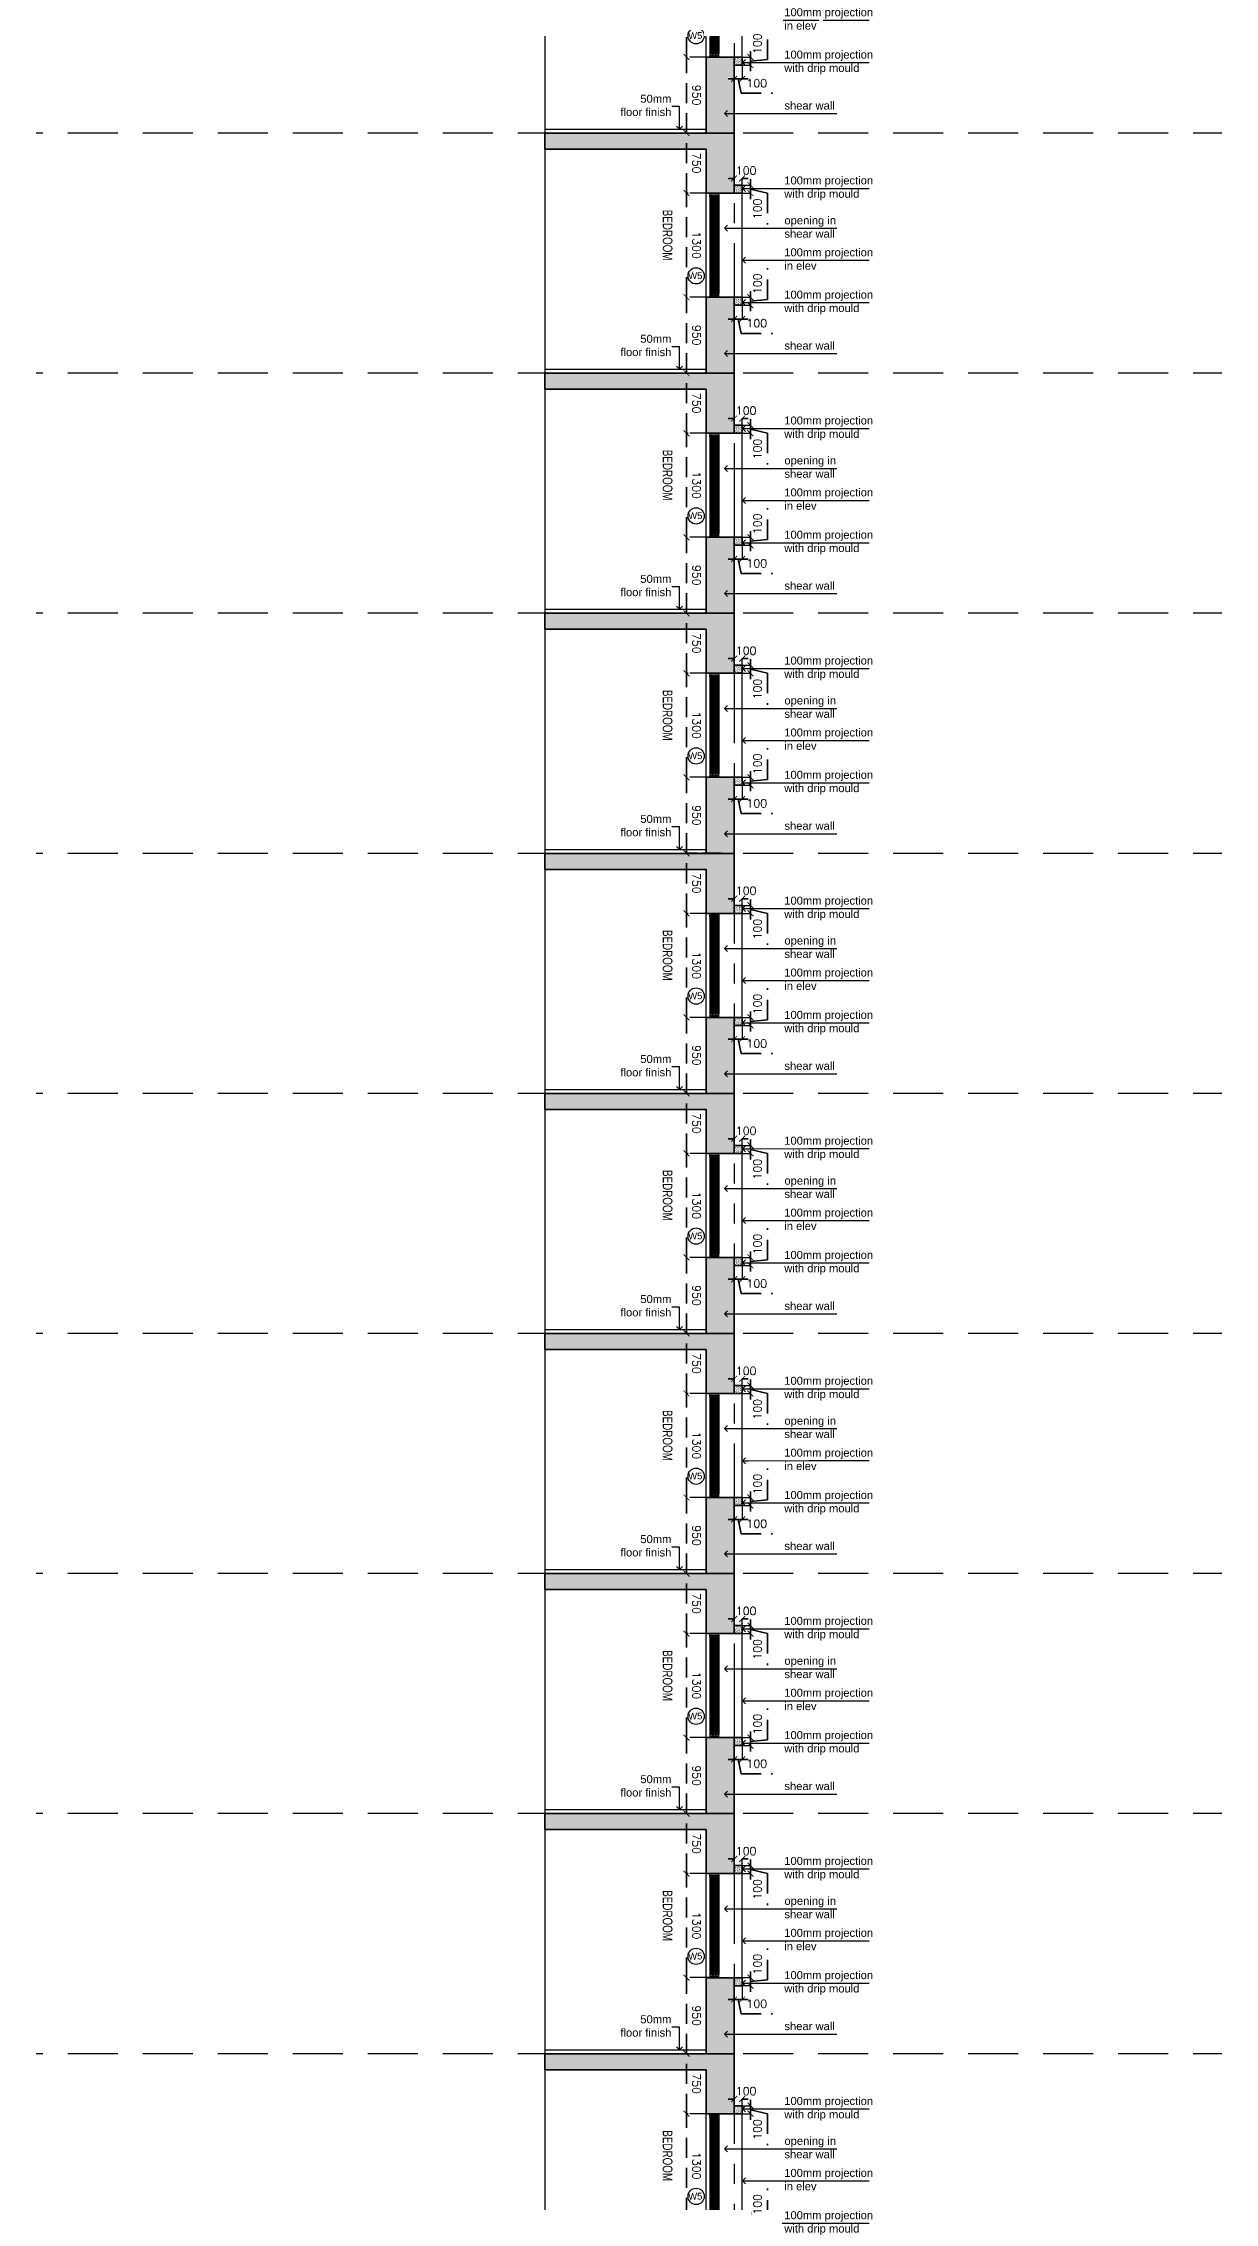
# Model space of a CAD drawing. Header units: millimetres. Extents: x 1066295 to 1300022, y -5734212 to -5454663.
# Drawn here: x 1219983 to 1234621, y -5536856 to -5509869 of the extents above; entities that cross this region are included whole.
import ezdxf
from ezdxf.enums import TextEntityAlignment as Align

# ---------------------------------------------------------------- set-up
doc = ezdxf.new("R2010")
doc.units = ezdxf.units.MM
doc.header["$LTSCALE"] = 1000
doc.header["$MEASUREMENT"] = 0
for name, pattern in [('AUDIT_D_120904163729-0', [0]), ('T9_PROFILE SECTIONS$0$HIDDEN', [0.375, 0.25, -0.125]), ('T9_PROFILE SECTIONS$0$HIDDEN2', [0.1875, 0.125, -0.0625]), ('T9_PROFILE SECTIONS$0$T10(T7 IS SIMILAR BUT MIRROR) - DIMENSION & TEXTING$0$HIDDEN', [0.375, 0.25, -0.125]), ('T9_PROFILE SECTIONS$0$T8_PROFILE SECTIONS$0$AUDIT_D_120904163729-0', [0]), ('T9_PROFILE SECTIONS$0$T8_PROFILE SECTIONS$0$HIDDEN', [0.375, 0.25, -0.125]), ('T9_PROFILE SECTIONS$0$T8_PROFILE SECTIONS$0$PHANTOM2', [1.25, 0.625, -0.125, 0.125, -0.125, 0.125, -0.125])]:
    doc.linetypes.add(name, pattern=pattern)
doc.layers.get('0').update_dxf_attribs({"linetype": 'AUDIT_D_120904163729-0'})
for name, color, linetype, lineweight in [('T9_PROFILE SECTIONS$0$A-DIMENSION', 2, 'Continuous', 35), ('T9_PROFILE SECTIONS$0$T8_PROFILE SECTIONS$0$A-DIMENSION', 2, 'Continuous', 35), ('T9_PROFILE SECTIONS$0$T8_PROFILE SECTIONS$0$A-SLAB', 3, 'Continuous', 35), ('T9_PROFILE SECTIONS$0$T8_PROFILE SECTIONS$0$a-Text', 4, 'Continuous', 0), ('T9_PROFILE SECTIONS$0$T8_PROFILE SECTIONS$0$R0-18-10-2014-T1-1st Podium Floor Plan$0$Text', 7, 'Continuous', 0)]:
    doc.layers.add(name, color=color, linetype=linetype, lineweight=lineweight)
for name, color, linetype in [('T9_PROFILE SECTIONS$0$LEVEL', 7, 'Continuous'), ('T9_PROFILE SECTIONS$0$T10(T7 IS SIMILAR BUT MIRROR) - DIMENSION & TEXTING$0$A-DIMENSIONS', 2, 'T9_PROFILE SECTIONS$0$T10(T7 IS SIMILAR BUT MIRROR) - DIMENSION & TEXTING$0$HIDDEN'), ('T9_PROFILE SECTIONS$0$T8_PROFILE SECTIONS$0$A-BUILDING LINE TURNS HERE', 252, 'T9_PROFILE SECTIONS$0$T8_PROFILE SECTIONS$0$PHANTOM2'), ('T9_PROFILE SECTIONS$0$T8_PROFILE SECTIONS$0$a-ele', 8, 'Continuous'), ('T9_PROFILE SECTIONS$0$T8_PROFILE SECTIONS$0$a-window', 5, 'Continuous'), ('T9_PROFILE SECTIONS$0$T8_PROFILE SECTIONS$0$F.F.L', 36, 'Continuous'), ('T9_PROFILE SECTIONS$0$T8_PROFILE SECTIONS$0$HATCH 150', 8, 'Continuous'), ('T9_PROFILE SECTIONS$0$T8_PROFILE SECTIONS$0$Leader', 2, 'T9_PROFILE SECTIONS$0$T8_PROFILE SECTIONS$0$AUDIT_D_120904163729-0'), ('T9_PROFILE SECTIONS$0$T8_PROFILE SECTIONS$0$TEXT ROOM', 7, 'Continuous'), ('T9_PROFILE SECTIONS$0$T8_PROFILE SECTIONS$0$TYPICAL UNITS$0$a-door-no', 104, 'Continuous')]:
    doc.layers.add(name, color=color, linetype=linetype)
doc.styles.add('T9_PROFILE SECTIONS$0$Romans 1', font='romans.shx', dxfattribs={"height": 100})
doc.styles.add('T9_PROFILE SECTIONS$0$T8_PROFILE SECTIONS$0$ARIAL ARROW', font='arial.ttf')
doc.styles.add('T9_PROFILE SECTIONS$0$T8_PROFILE SECTIONS$0$Romans 1', font='romans.shx', dxfattribs={"height": 100})
doc.styles.add('T9_PROFILE SECTIONS$0$T8_PROFILE SECTIONS$0$RSP_TXT 500', font='swisscl.ttf', dxfattribs={"height": 250})
doc.styles.add('T9_PROFILE SECTIONS$0$T8_PROFILE SECTIONS$0$TYPICAL UNITS$0$LODHA STANDERD', font='sanss___.ttf')
doc.dimstyles.new('T9_PROFILE SECTIONS$0$ALPINE S', dxfattribs={"dimscale": 0, "dimtxt": 100, "dimasz": 75, "dimexe": 0, "dimexo": 0, "dimgap": 75, "dimtad": 1, "dimdec": 0, "dimzin": 0, "dimdsep": 46, "dimtxsty": 'T9_PROFILE SECTIONS$0$Romans 1', "dimblk": 'T9_PROFILE SECTIONS$0$_ArchTick', "dimcen": 0.09, "dimclrd": 256, "dimclre": 256, "dimclrt": 7, "dimadec": 0, "dimazin": 0, "dimtfac": 1, "dimtdec": 0, "dimtofl": 0, "dimtmove": 1, "dimatfit": 0, "dimldrblk": 'T9_PROFILE SECTIONS$0$_Open90', "dimfxl": 1, "dimtolj": 1, "dimtzin": 0, "dimarcsym": 0})
doc.dimstyles.new('T9_PROFILE SECTIONS$0$T8_PROFILE SECTIONS$0$ALPINE S', dxfattribs={"dimscale": 0, "dimtxt": 100, "dimasz": 75, "dimexe": 0, "dimexo": 0, "dimgap": 75, "dimtad": 1, "dimdec": 0, "dimzin": 0, "dimdsep": 46, "dimtxsty": 'T9_PROFILE SECTIONS$0$T8_PROFILE SECTIONS$0$Romans 1', "dimblk": 'T9_PROFILE SECTIONS$0$T8_PROFILE SECTIONS$0$_ArchTick', "dimcen": 0.09, "dimclrd": 256, "dimclre": 256, "dimclrt": 7, "dimadec": 0, "dimazin": 0, "dimtfac": 1, "dimtdec": 0, "dimtofl": 0, "dimtmove": 1, "dimatfit": 0, "dimldrblk": 'T9_PROFILE SECTIONS$0$T8_PROFILE SECTIONS$0$_Open90', "dimfxl": 1, "dimtolj": 1, "dimtzin": 0, "dimarcsym": 0})
pattern_1 = [(127.5, (-97770.03, 175779.79), (-19.26823769, -0.62993358), [0, -15.2, 0, -17, 0, -16.25]), (97.5, (-97770.03, 175779.79), (-28.22146065, 17.69776705), [0, -8.2, 0, -13.7, 0, -5.25]), (57.5, (-97770.03, 175767.49), (-0.056590535, 31.141418618), [0, -5, 0, -18, 0, -23.5]), (47.5, (-97770.03, 175767.49), (-8.77675565, 30.06126605), [0, -2.5, 0, -11.8, 0, -13.5])]

# ---------------------------------------------------------------- blocks, each defined once
blk = doc.blocks.new('T9_PROFILE SECTIONS$0$T8_PROFILE SECTIONS$0$_ArchTick')
at = {"color": 0, "linetype": 'ByBlock', "const_width": 0.15}
blk.add_lwpolyline([(-0.5, -0.5), (0.5, 0.5)], dxfattribs=at)
blk = doc.blocks.new('T9_PROFILE SECTIONS$0$T8_PROFILE SECTIONS$0$A$C70077D06')
at = {"layer": 'T9_PROFILE SECTIONS$0$T8_PROFILE SECTIONS$0$a-ele', "elevation": 0}
blk.add_lwpolyline([(-160, 0), (-160, 1300)], dxfattribs=at)
at = {"layer": 'T9_PROFILE SECTIONS$0$T8_PROFILE SECTIONS$0$a-window', "color": 1}
for p, q in [((-112, 1255), (-112, 45, 0)), ((-75, 1255), (-75, 45, 0)), ((-75, 1255), (-75, 45, 0)), ((-38, 1255), (-38, 45, 0))]:
    blk.add_line(p, q, dxfattribs=at)
at = {"layer": 'T9_PROFILE SECTIONS$0$T8_PROFILE SECTIONS$0$a-window', "color": 5}
for p, q in [((-98, 1255), (-98, 45, 0)), ((-88, 1255), (-88, 45, 0)), ((-61, 1255), (-61, 45, 0)), ((-51, 1255), (-51, 45, 0))]:
    blk.add_line(p, q, dxfattribs=at)
at = {"layer": 'T9_PROFILE SECTIONS$0$T8_PROFILE SECTIONS$0$a-window', "color": 250}
for p, q in [((-23, 1255), (-23, 45, 0)), ((-13, 1255), (-13, 45, 0)), ((0, 1255), (0, 45, 0))]:
    blk.add_line(p, q, dxfattribs=at)
at = {"layer": 'T9_PROFILE SECTIONS$0$T8_PROFILE SECTIONS$0$a-window', "color": 4}
for points in [[(0, 1280), (0, 1300), (-112, 1300), (-112, 1280)], [(-98, 1255), (-112, 1255), (-112, 1280), (-75, 1280), (-75, 1255), (-88, 1255), (-88, 1261), (-98, 1261)], [(-61, 1255), (-75, 1255), (-75, 1280), (-38, 1280), (-38, 1255), (-51, 1255), (-51, 1261), (-61, 1261)], [(-23, 1255), (-38, 1255), (-38, 1280), (0, 1280), (0, 1255), (-13, 1255), (-13, 1261), (-23, 1261)], [(-98, 45), (-112, 45), (-112, 20), (-75, 20), (-75, 45), (-88, 45), (-88, 39), (-98, 39)], [(0, 0), (0, 20), (-112, 20), (-112, 0)], [(-61, 45), (-75, 45), (-75, 20), (-38, 20), (-38, 45), (-51, 45), (-51, 39), (-61, 39)], [(-23, 45), (-38, 45), (-38, 20), (0, 20), (0, 45), (-13, 45), (-13, 39), (-23, 39)]]:
    blk.add_lwpolyline(points, close=True, dxfattribs=at)
blk = doc.blocks.new('*D400')
at = {"layer": 'T9_PROFILE SECTIONS$0$T8_PROFILE SECTIONS$0$A-DIMENSION', "linetype": 'T9_PROFILE SECTIONS$0$T8_PROFILE SECTIONS$0$HIDDEN', "lineweight": -2, "transparency": 16777216}
for p, q in [((1129624, -5486815), (1129189, -5486815)), ((1129584, -5487565), (1129189, -5487565))]:
    blk.add_line(p, q, dxfattribs=at)
at = {"layer": 'T9_PROFILE SECTIONS$0$T8_PROFILE SECTIONS$0$A-DIMENSION', "linetype": 'T9_PROFILE SECTIONS$0$T8_PROFILE SECTIONS$0$HIDDEN', "transparency": 16777216}
blk.add_line((1129189, -5487565), (1129189, -5486815), dxfattribs=at)
at = {"layer": 'T9_PROFILE SECTIONS$0$T8_PROFILE SECTIONS$0$A-DIMENSION', "linetype": 'ByBlock', "transparency": 16777216, "xscale": 75, "yscale": 75, "zscale": 75}
for p, rotation in [((1129189, -5486815), 90), ((1129189, -5487565), 270)]:
    blk.add_blockref('T9_PROFILE SECTIONS$0$T8_PROFILE SECTIONS$0$_ArchTick', p, dxfattribs=dict(at, rotation=rotation))
at = {"layer": 'T9_PROFILE SECTIONS$0$T8_PROFILE SECTIONS$0$A-DIMENSION', "color": 7, "linetype": 'ByBlock', "transparency": 16777216, "insert": (1129314, -5487190), "char_height": 100, "attachment_point": 5, "rotation": 270, "style": 'T9_PROFILE SECTIONS$0$T8_PROFILE SECTIONS$0$Romans 1'}
blk.add_mtext('\\A1;750', dxfattribs=at)
blk = doc.blocks.new('T9_PROFILE SECTIONS$0$T8_PROFILE SECTIONS$0$_Open90')
at = {"color": 0, "linetype": 'ByBlock', "lineweight": -2}
for p, q in [((0, 0), (-1, 0)), ((-0.5, 0.5), (0, 0)), ((0, 0), (-0.5, -0.5))]:
    blk.add_line(p, q, dxfattribs=at)
blk = doc.blocks.new('*D401')
at = {"layer": 'T9_PROFILE SECTIONS$0$T8_PROFILE SECTIONS$0$A-DIMENSION', "linetype": 'T9_PROFILE SECTIONS$0$T8_PROFILE SECTIONS$0$HIDDEN', "lineweight": -2, "transparency": 16777216}
for p, q in [((1129479, -5485865), (1129189, -5485865)), ((1129334, -5486815), (1129189, -5486815))]:
    blk.add_line(p, q, dxfattribs=at)
at = {"layer": 'T9_PROFILE SECTIONS$0$T8_PROFILE SECTIONS$0$A-DIMENSION', "linetype": 'T9_PROFILE SECTIONS$0$T8_PROFILE SECTIONS$0$HIDDEN', "transparency": 16777216}
blk.add_line((1129189, -5486815), (1129189, -5485865), dxfattribs=at)
at = {"layer": 'T9_PROFILE SECTIONS$0$T8_PROFILE SECTIONS$0$A-DIMENSION', "linetype": 'ByBlock', "transparency": 16777216, "xscale": 75, "yscale": 75, "zscale": 75}
for p, rotation in [((1129189, -5485865), 90), ((1129189, -5486815), 270)]:
    blk.add_blockref('T9_PROFILE SECTIONS$0$T8_PROFILE SECTIONS$0$_ArchTick', p, dxfattribs=dict(at, rotation=rotation))
at = {"layer": 'T9_PROFILE SECTIONS$0$T8_PROFILE SECTIONS$0$A-DIMENSION', "color": 7, "linetype": 'ByBlock', "transparency": 16777216, "insert": (1129314, -5486340), "char_height": 100, "attachment_point": 5, "rotation": 270, "style": 'T9_PROFILE SECTIONS$0$T8_PROFILE SECTIONS$0$Romans 1'}
blk.add_mtext('\\A1;950', dxfattribs=at)
blk = doc.blocks.new('*D402')
at = {"layer": 'T9_PROFILE SECTIONS$0$T8_PROFILE SECTIONS$0$A-DIMENSION', "linetype": 'T9_PROFILE SECTIONS$0$T8_PROFILE SECTIONS$0$HIDDEN', "lineweight": -2, "transparency": 16777216}
for p, q in [((1129479, -5484565), (1129189, -5484565)), ((1129479, -5485865), (1129189, -5485865))]:
    blk.add_line(p, q, dxfattribs=at)
at = {"layer": 'T9_PROFILE SECTIONS$0$T8_PROFILE SECTIONS$0$A-DIMENSION', "linetype": 'T9_PROFILE SECTIONS$0$T8_PROFILE SECTIONS$0$HIDDEN', "transparency": 16777216}
blk.add_line((1129189, -5485865), (1129189, -5484565), dxfattribs=at)
at = {"layer": 'T9_PROFILE SECTIONS$0$T8_PROFILE SECTIONS$0$A-DIMENSION', "linetype": 'ByBlock', "transparency": 16777216, "xscale": 75, "yscale": 75, "zscale": 75}
for p, rotation in [((1129189, -5484565), 90), ((1129189, -5485865), 270)]:
    blk.add_blockref('T9_PROFILE SECTIONS$0$T8_PROFILE SECTIONS$0$_ArchTick', p, dxfattribs=dict(at, rotation=rotation))
at = {"layer": 'T9_PROFILE SECTIONS$0$T8_PROFILE SECTIONS$0$A-DIMENSION', "color": 7, "linetype": 'ByBlock', "transparency": 16777216, "insert": (1129314, -5485215), "char_height": 100, "attachment_point": 5, "rotation": 270, "style": 'T9_PROFILE SECTIONS$0$T8_PROFILE SECTIONS$0$Romans 1'}
blk.add_mtext('\\A1;1300', dxfattribs=at)
blk = doc.blocks.new('T9_PROFILE SECTIONS$0$T8_PROFILE SECTIONS$0$TYPICAL UNITS$0$B-flat-33')
at = {"layer": 'T9_PROFILE SECTIONS$0$T8_PROFILE SECTIONS$0$TYPICAL UNITS$0$a-door-no'}
blk.add_ellipse((14108, 1402), major_axis=(0, -181), ratio=0.999989, dxfattribs=at)
at = {"layer": 'T9_PROFILE SECTIONS$0$T8_PROFILE SECTIONS$0$TYPICAL UNITS$0$a-door-no', "style": 'T9_PROFILE SECTIONS$0$T8_PROFILE SECTIONS$0$TYPICAL UNITS$0$LODHA STANDERD', "oblique": 0, "width": 0.999989}
blk.add_attdef('OP1', text='', height=150, rotation=0.7592, dxfattribs=at).set_placement((14117, 1332), align=Align.CENTER)
blk = doc.blocks.new('T9_PROFILE SECTIONS$0$_ArchTick')
at = {"color": 0, "linetype": 'ByBlock', "const_width": 0.15}
blk.add_lwpolyline([(-0.5, -0.5), (0.5, 0.5)], dxfattribs=at)
blk = doc.blocks.new('*D403')
at = {"layer": 'T9_PROFILE SECTIONS$0$A-DIMENSION', "linetype": 'T9_PROFILE SECTIONS$0$HIDDEN', "transparency": 16777216}
for p, q in [((1130200, -5485894), (1130200, -5485501)), ((1129988, -5485865), (1129988, -5485790)), ((1129988, -5485865), (1129988, -5485965)), ((1129988, -5485915), (1130200, -5485894)), ((1129988, -5485965), (1129988, -5486040))]:
    blk.add_line(p, q, dxfattribs=at)
at = {"layer": 'T9_PROFILE SECTIONS$0$A-DIMENSION', "linetype": 'T9_PROFILE SECTIONS$0$HIDDEN', "lineweight": -2, "transparency": 16777216}
for p, q in [((1129884, -5485865), (1129988, -5485865)), ((1129884, -5485965), (1129988, -5485965))]:
    blk.add_line(p, q, dxfattribs=at)
at = {"layer": 'T9_PROFILE SECTIONS$0$A-DIMENSION', "linetype": 'ByBlock', "transparency": 16777216, "xscale": 75, "yscale": 75, "zscale": 75}
for p, rotation in [((1129988, -5485865), 270), ((1129988, -5485965), 90)]:
    blk.add_blockref('T9_PROFILE SECTIONS$0$_ArchTick', p, dxfattribs=dict(at, rotation=rotation))
at = {"layer": 'T9_PROFILE SECTIONS$0$A-DIMENSION', "color": 7, "linetype": 'ByBlock', "transparency": 16777216, "insert": (1130075, -5485697), "char_height": 100, "attachment_point": 5, "rotation": 90, "style": 'T9_PROFILE SECTIONS$0$Romans 1'}
blk.add_mtext('\\A1;100', dxfattribs=at)
blk = doc.blocks.new('T9_PROFILE SECTIONS$0$_Open90')
at = {"color": 0, "linetype": 'ByBlock', "lineweight": -2}
for p, q in [((0, 0), (-1, 0)), ((-0.5, 0.5), (0, 0)), ((0, 0), (-0.5, -0.5))]:
    blk.add_line(p, q, dxfattribs=at)
blk = doc.blocks.new('*D404')
at = {"layer": 'T9_PROFILE SECTIONS$0$A-DIMENSION', "linetype": 'T9_PROFILE SECTIONS$0$HIDDEN', "transparency": 16777216}
for p, q in [((1129784, -5486138), (1129709, -5486138)), ((1129884, -5486138), (1129784, -5486138)), ((1129834, -5486138), (1129871, -5486317)), ((1129884, -5486138), (1129959, -5486138)), ((1129871, -5486317), (1130263, -5486317))]:
    blk.add_line(p, q, dxfattribs=at)
at = {"layer": 'T9_PROFILE SECTIONS$0$A-DIMENSION', "linetype": 'T9_PROFILE SECTIONS$0$HIDDEN', "lineweight": -2, "transparency": 16777216}
for p, q in [((1129784, -5485965), (1129784, -5486138)), ((1129884, -5485965), (1129884, -5486138))]:
    blk.add_line(p, q, dxfattribs=at)
at = {"layer": 'T9_PROFILE SECTIONS$0$A-DIMENSION', "linetype": 'ByBlock', "transparency": 16777216, "xscale": 75, "yscale": 75, "zscale": 75}
blk.add_blockref('T9_PROFILE SECTIONS$0$_ArchTick', (1129784, -5486138), dxfattribs=at)
at = {"layer": 'T9_PROFILE SECTIONS$0$A-DIMENSION', "linetype": 'ByBlock', "transparency": 16777216, "xscale": 75, "yscale": 75, "zscale": 75, "rotation": 180}
blk.add_blockref('T9_PROFILE SECTIONS$0$_ArchTick', (1129884, -5486138), dxfattribs=at)
at = {"layer": 'T9_PROFILE SECTIONS$0$A-DIMENSION', "color": 7, "linetype": 'ByBlock', "transparency": 16777216, "insert": (1130067, -5486192), "char_height": 100, "attachment_point": 5, "style": 'T9_PROFILE SECTIONS$0$Romans 1'}
blk.add_mtext('\\A1;100', dxfattribs=at)
blk = doc.blocks.new('*D405')
at = {"layer": 'T9_PROFILE SECTIONS$0$A-DIMENSION', "linetype": 'T9_PROFILE SECTIONS$0$HIDDEN', "lineweight": -2, "transparency": 16777216}
for p, q in [((1129884, -5487465), (1129988, -5487465)), ((1129884, -5487565), (1129988, -5487565))]:
    blk.add_line(p, q, dxfattribs=at)
at = {"layer": 'T9_PROFILE SECTIONS$0$A-DIMENSION', "linetype": 'T9_PROFILE SECTIONS$0$HIDDEN', "transparency": 16777216}
for p, q in [((1129988, -5487465), (1129988, -5487390)), ((1129988, -5487465), (1129988, -5487565)), ((1129988, -5487515), (1130200, -5487565)), ((1129988, -5487565), (1129988, -5487640)), ((1130200, -5487565), (1130200, -5487958))]:
    blk.add_line(p, q, dxfattribs=at)
at = {"layer": 'T9_PROFILE SECTIONS$0$A-DIMENSION', "linetype": 'ByBlock', "transparency": 16777216, "xscale": 75, "yscale": 75, "zscale": 75}
for p, rotation in [((1129988, -5487465), 270), ((1129988, -5487565), 90)]:
    blk.add_blockref('T9_PROFILE SECTIONS$0$_ArchTick', p, dxfattribs=dict(at, rotation=rotation))
at = {"layer": 'T9_PROFILE SECTIONS$0$A-DIMENSION', "color": 7, "linetype": 'ByBlock', "transparency": 16777216, "insert": (1130075, -5487762), "char_height": 100, "attachment_point": 5, "rotation": 90, "style": 'T9_PROFILE SECTIONS$0$Romans 1'}
blk.add_mtext('\\A1;100', dxfattribs=at)
blk = doc.blocks.new('*D406')
at = {"layer": 'T9_PROFILE SECTIONS$0$A-DIMENSION', "linetype": 'T9_PROFILE SECTIONS$0$HIDDEN', "transparency": 16777216}
for p, q in [((1129784, -5487382), (1129709, -5487382)), ((1129884, -5487382), (1129959, -5487382))]:
    blk.add_line(p, q, dxfattribs=at)
at = {"layer": 'T9_PROFILE SECTIONS$0$A-DIMENSION', "linetype": 'T9_PROFILE SECTIONS$0$HIDDEN', "lineweight": -2, "transparency": 16777216}
for p, q in [((1129784, -5487480), (1129784, -5487382)), ((1129884, -5487480), (1129884, -5487382))]:
    blk.add_line(p, q, dxfattribs=at)
at = {"layer": 'T9_PROFILE SECTIONS$0$A-DIMENSION', "linetype": 'ByBlock', "transparency": 16777216, "xscale": 75, "yscale": 75, "zscale": 75}
blk.add_blockref('T9_PROFILE SECTIONS$0$_ArchTick', (1129784, -5487382), dxfattribs=at)
at = {"layer": 'T9_PROFILE SECTIONS$0$A-DIMENSION', "linetype": 'ByBlock', "transparency": 16777216, "xscale": 75, "yscale": 75, "zscale": 75, "rotation": 180}
blk.add_blockref('T9_PROFILE SECTIONS$0$_ArchTick', (1129884, -5487382), dxfattribs=at)
at = {"layer": 'T9_PROFILE SECTIONS$0$A-DIMENSION', "color": 7, "linetype": 'ByBlock', "transparency": 16777216, "insert": (1129934, -5487283), "char_height": 100, "attachment_point": 5, "style": 'T9_PROFILE SECTIONS$0$Romans 1'}
blk.add_mtext('\\A1;100', dxfattribs=at)
blk = doc.blocks.new('T9_PROFILE SECTIONS$0$T8_PROFILE SECTIONS$0$MM')
at = {"layer": 'T9_PROFILE SECTIONS$0$T8_PROFILE SECTIONS$0$HATCH 150'}
h = blk.add_hatch(color=8, dxfattribs=at)
h.dxf.hatch_style = 1
h.paths.add_polyline_path([(1129783.7, -5486815.3), (1129433.7, -5486815.3), (1129433.7, -5485865.3), (1129783.7, -5485865.3)])
h = blk.add_hatch(dxfattribs=at)
h.set_pattern_fill('AR-SAND', color=8, scale=10, angle=90)
h.set_pattern_definition(pattern_1)
h.paths.add_polyline_path([(1129783.7, -5485965.3), (1129883.7, -5485965.3), (1129883.7, -5485865.3), (1129783.7, -5485865.3)])
h = blk.add_hatch(color=8, dxfattribs=at)
h.dxf.hatch_style = 1
h.paths.add_polyline_path([(1127419.4, -5486815.3), (1127419.4, -5487015.3), (1129433.7, -5487015.3), (1129433.7, -5487565.3), (1129783.7, -5487565.3), (1129783.7, -5487465.3), (1129783.7, -5486815.3)])
h = blk.add_hatch(dxfattribs=at)
h.set_pattern_fill('AR-SAND', color=8, scale=10, angle=90)
h.set_pattern_definition(pattern_1)
h.paths.add_polyline_path([(1129783.7, -5487565.3), (1129883.7, -5487565.3), (1129883.7, -5487465.3), (1129783.7, -5487465.3)])
at = {"layer": 'T9_PROFILE SECTIONS$0$T10(T7 IS SIMILAR BUT MIRROR) - DIMENSION & TEXTING$0$A-DIMENSIONS', "linetype": 'ByBlock'}
blk.add_line((1129883.7, -5485865.3), (1129883.7, -5484565.3), dxfattribs=at)
at = {"layer": 'T9_PROFILE SECTIONS$0$T8_PROFILE SECTIONS$0$A-SLAB', "linetype": 'ByBlock'}
for points in [[(1129783.7, -5486815.3), (1129433.7, -5486815.3), (1129433.7, -5485865.3), (1129783.7, -5485865.3)], [(1129783.7, -5485965.3), (1129883.7, -5485965.3), (1129883.7, -5485865.3), (1129783.7, -5485865.3)], [(1127419.4, -5486815.3), (1127419.4, -5487015.3), (1129433.7, -5487015.3), (1129433.7, -5487565.3), (1129783.7, -5487565.3), (1129783.7, -5487465.3), (1129783.7, -5487465.3), (1129783.7, -5486815.3)], [(1129783.7, -5487565.3), (1129883.7, -5487565.3), (1129883.7, -5487465.3), (1129783.7, -5487465.3)]]:
    blk.add_lwpolyline(points, close=True, dxfattribs=at)
at = {"layer": 'T9_PROFILE SECTIONS$0$T8_PROFILE SECTIONS$0$F.F.L', "linetype": 'Continuous', "ltscale": 0.1}
blk.add_lwpolyline([(1127419.4, -5486765.3), (1129433.7, -5486765.3)], dxfattribs=at)
at = {"layer": 'T9_PROFILE SECTIONS$0$T8_PROFILE SECTIONS$0$A-SLAB', "linetype": 'ByBlock', "extrusion": (0, 0, -1), "xscale": -1, "zscale": -1}
blk.add_blockref('T9_PROFILE SECTIONS$0$T8_PROFILE SECTIONS$0$A$C70077D06', (-1129593.8, -5485865.3, 0), dxfattribs=at)
at = {"layer": 'T9_PROFILE SECTIONS$0$T8_PROFILE SECTIONS$0$TEXT ROOM', "ltscale": 0.1}
ref = blk.add_blockref('T9_PROFILE SECTIONS$0$T8_PROFILE SECTIONS$0$TYPICAL UNITS$0$B-flat-33', (1121373.8, -5486387.1), dxfattribs=dict(at, xscale=0.5625, yscale=0.5625, zscale=0.5625))
ref.add_attrib('OP1', 'W5', dxfattribs={"layer": 'T9_PROFILE SECTIONS$0$T8_PROFILE SECTIONS$0$TYPICAL UNITS$0$a-door-no', "height": 84.37, "rotation": 0.75922, "style": 'T9_PROFILE SECTIONS$0$T8_PROFILE SECTIONS$0$TYPICAL UNITS$0$LODHA STANDERD', "oblique": 0.00002, "width": 0.999989}).set_placement((1129299.1, -5485638.3), align=Align.CENTER)
at = {"layer": 'T9_PROFILE SECTIONS$0$T8_PROFILE SECTIONS$0$a-Text', "insert": (1129012.9, -5484772, 156.5), "char_height": 120, "attachment_point": 1, "rotation": 270, "style": 'T9_PROFILE SECTIONS$0$T8_PROFILE SECTIONS$0$RSP_TXT 500'}
blk.add_mtext_dynamic_manual_height_columns('BEDROOM', width=1106.248, gutter_width=500, heights=[0], dxfattribs=at)
at = {"layer": 'T9_PROFILE SECTIONS$0$T8_PROFILE SECTIONS$0$R0-18-10-2014-T1-1st Podium Floor Plan$0$Text', "char_height": 100, "style": 'T9_PROFILE SECTIONS$0$T8_PROFILE SECTIONS$0$ARIAL ARROW'}
for s, insert, width, attachment_point in [('opening in shear wall', (1130412.5, -5484855.1, 0), 977.783, 1), ('100mm projection in elev', (1130410.3, -5485254.8, 0), 1133.401, 1), ('100mm projection with drip mould', (1130410.3, -5485783.6, 0), 1133.401, 1), ('50mm floor finish   ', (1129000, -5486335, 0), 673.542, 3), ('shear wall', (1130412.5, -5486420.6, 0), 1133.401, 1), ('100mm projection with drip mould', (1130410.3, -5487356.2, 0), 1133.401, 1)]:
    blk.add_mtext(s, dxfattribs=dict(at, insert=insert, width=width, attachment_point=attachment_point))
at = {"layer": 'T9_PROFILE SECTIONS$0$A-DIMENSION', "linetype": 'ByBlock'}
for base, p1, p2, picture, middle in [((1129988.3, -5485965.3), (1129883.7, -5485865.3), (1129883.7, -5485965.3), '*D403', (1130199.6, -5485818.6)), ((1129988.3, -5487565.3), (1129883.7, -5487465.3), (1129883.7, -5487565.3), '*D405', (1130199.6, -5487640.5))]:
    dim = blk.add_linear_dim(base=base, p1=p1, p2=p2, angle=90, dimstyle='T9_PROFILE SECTIONS$0$ALPINE S', override={"dimscale": 1, "dimfxl": 5, "dimlwd": 65535, "dimarcsym": 1}, dxfattribs=at)
    dim.commit()
    dim.dimension.update_dxf_attribs({"geometry": picture, "text_midpoint": middle, "dimtype": 128})
for base, p1, p2, picture, middle in [((1129783.7, -5486138.2), (1129883.7, -5485965.3), (1129783.7, -5485965.3), '*D404', (1129945.6, -5486317.1)), ((1129783.7, -5487382.2), (1129883.7, -5487479.9), (1129783.7, -5487479.9), '*D406', (1129933.8, -5487408.3))]:
    dim = blk.add_linear_dim(base=base, p1=p1, p2=p2, dimstyle='T9_PROFILE SECTIONS$0$ALPINE S', override={"dimscale": 1, "dimfxl": 5, "dimlwd": 65535, "dimarcsym": 1}, dxfattribs=at)
    dim.commit()
    dim.dimension.update_dxf_attribs({"geometry": picture, "text_midpoint": middle, "dimtype": 128})
at = {"layer": 'T9_PROFILE SECTIONS$0$T8_PROFILE SECTIONS$0$A-DIMENSION', "linetype": 'ByBlock'}
for base, p1, p2, picture, middle in [((1129188.8, -5484565.3), (1129479.1, -5485865.3), (1129479.1, -5484565.3), '*D402', (1129313.8, -5485215.3)), ((1129188.8, -5485865.3), (1129334, -5486815.3), (1129479.1, -5485865.3, 0), '*D401', (1129313.8, -5486340.3)), ((1129188.8, -5486815.3), (1129583.7, -5487565.3), (1129623.7, -5486815.3), '*D400', (1129313.8, -5487190.3))]:
    dim = blk.add_linear_dim(base=base, p1=p1, p2=p2, angle=90, dimstyle='T9_PROFILE SECTIONS$0$T8_PROFILE SECTIONS$0$ALPINE S', override={"dimscale": 1, "dimfxl": 5, "dimlwd": 65535, "dimarcsym": 1}, dxfattribs=at)
    dim.commit()
    dim.dimension.update_dxf_attribs({"geometry": picture, "text_midpoint": middle})
at = {"layer": 'T9_PROFILE SECTIONS$0$T8_PROFILE SECTIONS$0$Leader'}
for points in [[(1129662.6, -5485004.5), (1130394.3, -5485004.5), (1131066.8, -5485004.5)], [(1129890, -5485404.6), (1130717.7, -5485404.2), (1131473.1, -5485404.2)], [(1129890, -5485933.4), (1130717.7, -5485933), (1131473.1, -5485933)], [(1129102.4, -5486765.3), (1129102.4, -5486484.4), (1129007.2, -5486484.4)], [(1129662.6, -5486570), (1130394.3, -5486570), (1131066.8, -5486570)], [(1129890, -5487506), (1130717.7, -5487505.6), (1131473.1, -5487505.6)]]:
    blk.add_leader(points, dimstyle='T9_PROFILE SECTIONS$0$T8_PROFILE SECTIONS$0$ALPINE S', override={"dimscale": 1, "dimtad": 0}, dxfattribs=at)
blk = doc.blocks.new('T9_PROFILE SECTIONS')
at = {"layer": 'T9_PROFILE SECTIONS$0$LEVEL', "color": 8, "linetype": 'T9_PROFILE SECTIONS$0$HIDDEN2', "ltscale": 5}
for p, q in [((1261097.5948, -5508595.054, -0.01), (1103452.4742, -5508595.054, -0.01)), ((1261097.5948, -5511595.054, -0.01), (1103452.4742, -5511595.054, -0.01)), ((1261097.5948, -5514595.054, -0.01), (1103452.4742, -5514595.054, -0.01)), ((1261097.5948, -5520595.054, -0.01), (1103452.4742, -5520595.054, -0.01)), ((1261097.5948, -5523595.054, -0.01), (1103452.4742, -5523595.054, -0.01)), ((1261097.5948, -5526595.054, -0.01), (1103452.4742, -5526595.054, -0.01)), ((1261097.5948, -5529595.054, -0.01), (1103452.4742, -5529595.054, -0.01))]:
    blk.add_line(p, q, dxfattribs=at)
at = {"layer": 'T9_PROFILE SECTIONS$0$LEVEL', "color": 1, "linetype": 'T9_PROFILE SECTIONS$0$HIDDEN2', "ltscale": 5}
for p, q in [((1261097.5948, -5517595.054, -0.01), (1103452.4742, -5517595.054, -0.01)), ((1261097.5948, -5532595.054, -0.01), (1103452.4742, -5532595.054, -0.01))]:
    blk.add_line(p, q, dxfattribs=at)
at = {"layer": 'T9_PROFILE SECTIONS$0$T10(T7 IS SIMILAR BUT MIRROR) - DIMENSION & TEXTING$0$A-DIMENSIONS', "linetype": 'ByBlock', "elevation": -0.01}
blk.add_lwpolyline([(1227995.8797, -5456602.5146), (1227995.8797, -5503726.2346), (1228200.2566, -5503726.2346), (1228200.2566, -5503804.6941), (1227640.0046, -5503804.6941), (1227640.0046, -5503919.731), (1227995.8797, -5503919.731), (1227995.8797, -5546355.1241)], dxfattribs=at)
at = {"layer": 'T9_PROFILE SECTIONS$0$T8_PROFILE SECTIONS$0$A-BUILDING LINE TURNS HERE', "ltscale": 2}
blk.add_line((1230360.2324, -5454970.1218, -0.01), (1230360.2324, -5549769.6725, -0.01), dxfattribs=at)
at = {"linetype": 'ByBlock'}
for p in [(100576.5061, -21779.829, -0.01), (100576.5061, -24779.829, -0.01), (100576.5061, -27779.829, -0.01), (100576.5061, -30779.829, -0.01), (100576.5061, -33779.829, -0.01), (100576.5061, -36779.829, -0.01), (100576.5061, -39779.829, -0.01), (100576.5061, -42779.829, -0.01), (100576.5061, -45779.829, -0.01), (100576.5061, -48779.829, -0.01)]:
    blk.add_blockref('T9_PROFILE SECTIONS$0$T8_PROFILE SECTIONS$0$MM', p, dxfattribs=at)

msp = doc.modelspace()

# ---------------------------------------------------------------- block references
at = {"linetype": 'ByBlock'}
msp.add_blockref('T9_PROFILE SECTIONS', (-1745, -2398, 0), dxfattribs=at)

doc.saveas('drawing.dxf')
